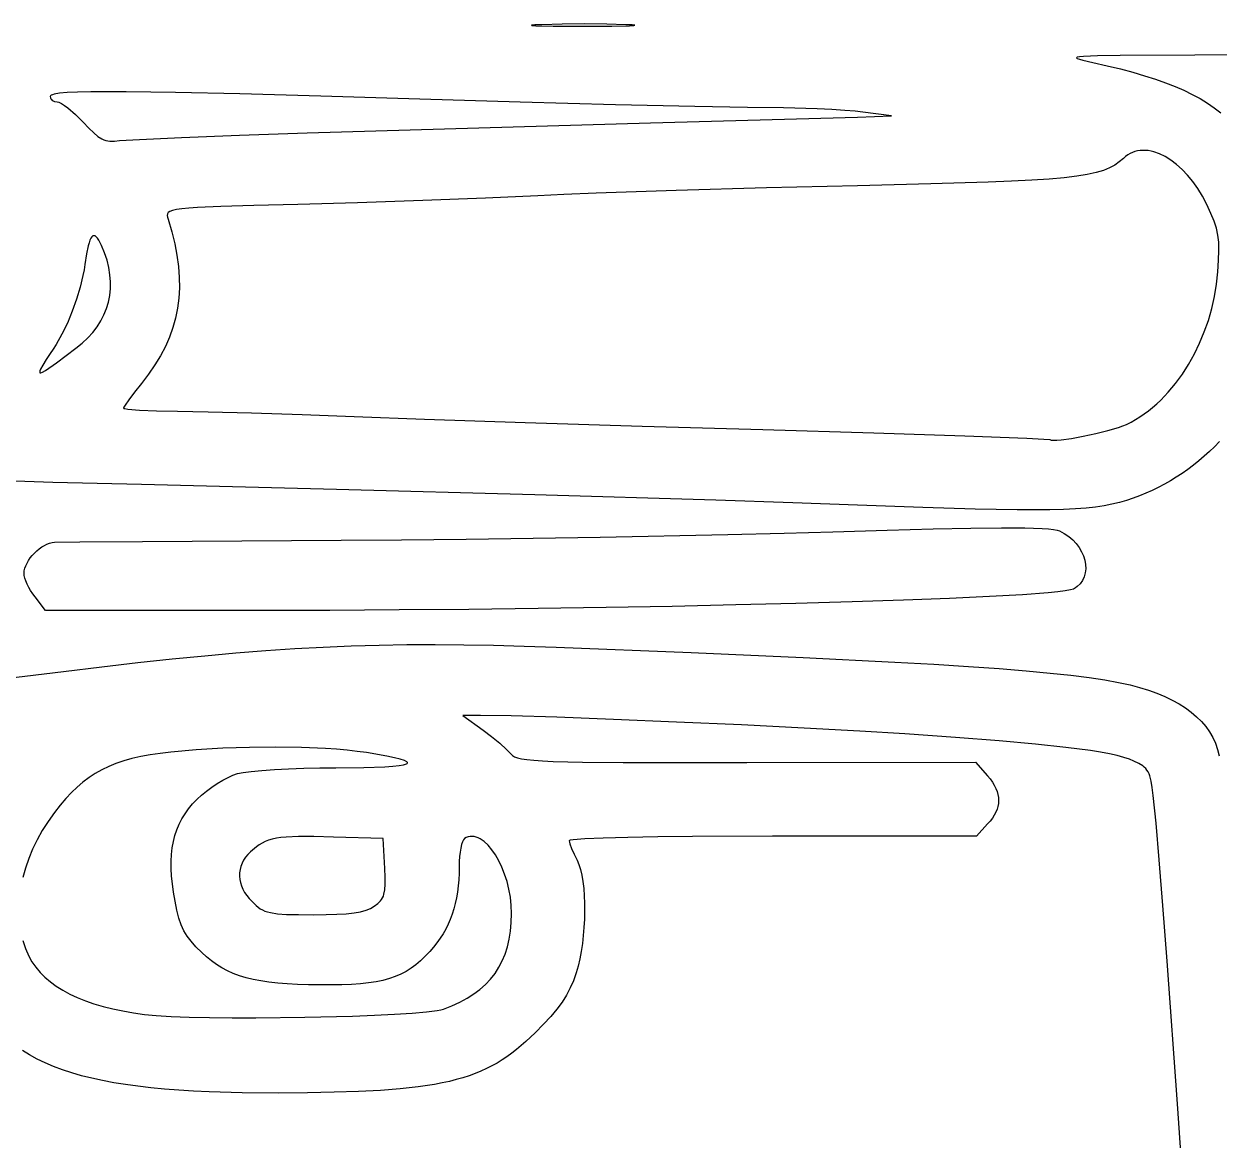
# Model space of a CAD drawing. Extents: x 45 to 4224, y -5292 to 395.
# Drawn here: x 2794 to 3699, y -3260 to -2415 of the extents above; entities that cross this region are included whole.
import ezdxf

# ---------------------------------------------------------------- set-up
doc = ezdxf.new("R2010")
doc.units = 0

msp = doc.modelspace()

# ---------------------------------------------------------------- linework, layer by layer
at = {"layer": 'Layer 1'}
for p, q in [((3185.9009, -2415.6929), (3180.540002, -2415.858006)), ((3201.180573, -2415.246416), (3185.9009, -2415.6929)), ((3218.246213, -2415.097588), (3201.180573, -2415.246416)), ((3235.014195, -2415.246416), (3218.246213, -2415.097588)), ((3249.4009, -2415.6929), (3235.014195, -2415.246416)), ((3254.203723, -2415.858008), (3249.4009, -2415.6929)), ((3249.4009, -2415.6929), (3249.4009, -2415.6929)), ((3178.062641, -2416.046368), (3177.864593, -2416.144908)), ((3177.864593, -2416.144908), (3178.338596, -2416.244031)), ((3180.540002, -2415.858006), (3178.062641, -2416.046368)), ((3178.338596, -2416.244031), (3181.237643, -2416.437043)), ((3181.237643, -2416.437043), (3194.384123, -2416.753305)), ((3194.384123, -2416.753305), (3216.4603, -2416.88353)), ((3216.4603, -2416.88353), (3238.685303, -2416.753305)), ((3238.685303, -2416.753305), (3252.278275, -2416.437045)), ((3252.278275, -2416.437045), (3255.512185, -2416.244033)), ((3256.197409, -2416.04637), (3254.203723, -2415.858008)), ((3255.512185, -2416.244033), (3256.181522, -2416.144911)), ((3256.181522, -2416.144911), (3256.272164, -2416.095459)), ((3256.272164, -2416.095459), (3256.197409, -2416.04637)), ((3590.686895, -2440.552439), (3590.565438, -2440.774833)), ((3590.565438, -2440.774833), (3590.728265, -2441.017285)), ((3591.104554, -2440.349084), (3590.686895, -2440.552439)), ((3590.728265, -2441.017285), (3591.163457, -2441.28081)), ((3592.87615, -2439.995423), (3591.104554, -2440.349084)), ((3591.163457, -2441.28081), (3592.803269, -2441.875154)), ((3592.803269, -2441.875154), (3595.389529, -2442.566003)), ((3595.97557, -2439.705712), (3592.87615, -2439.995423)), ((3595.389529, -2442.566003), (3603.02002, -2444.269775)), ((3606.539254, -2439.285583), (3595.97557, -2439.705712)), ((3623.558357, -2439.023584), (3606.539254, -2439.285583)), ((3680.01382, -2438.713525), (3623.558357, -2439.023584)), ((3716.296028, -2438.509655), (3680.01382, -2438.713525)), ((3603.02002, -2444.269775), (3613.755609, -2446.728253)), ((3613.755609, -2446.728253), (3623.811007, -2449.203587)), ((3623.811007, -2449.203587), (3633.222256, -2451.71264)), ((3633.222256, -2451.71264), (3642.025401, -2454.272269)), ((3642.025401, -2454.272269), (3650.256486, -2456.899335)), ((3650.256486, -2456.899335), (3657.951555, -2459.610697)), ((3657.951555, -2459.610697), (3665.146652, -2462.423215)), ((2813.811949, -2469.562413), (2813.6322, -2470.06472)), ((2813.6322, -2470.06472), (2813.739945, -2470.918931)), ((2814.36326, -2469.09724), (2813.811949, -2469.562413)), ((2815.304227, -2468.669129), (2814.36326, -2469.09724)), ((2816.652946, -2468.278007), (2815.304227, -2468.669129)), ((2820.646017, -2467.60644), (2816.652946, -2468.278007)), ((2826.487231, -2467.081956), (2820.646017, -2467.60644)), ((2834.321348, -2466.703976), (2826.487231, -2467.081956)), ((2844.293126, -2466.471916), (2834.321348, -2466.703976)), ((2871.2287, -2466.443236), (2844.293126, -2466.471916)), ((2908.452024, -2466.991265), (2871.2287, -2466.443236)), ((2957.121169, -2468.111353), (2908.452024, -2466.991265)), ((3018.394204, -2469.798848), (2957.121169, -2468.111353)), ((3093.4292, -2472.0491), (3018.394204, -2469.798848)), ((3665.146652, -2462.423215), (3671.87782, -2465.35375)), ((3671.87782, -2465.35375), (3678.181104, -2468.41916)), ((3678.181104, -2468.41916), (3684.092547, -2471.636306)), ((2813.739945, -2470.918931), (2814.047678, -2471.689427)), ((2814.047678, -2471.689427), (2814.532145, -2472.366905)), ((2814.532145, -2472.366905), (2815.17009, -2472.942064)), ((2815.17009, -2472.942064), (2815.93826, -2473.405601)), ((2815.93826, -2473.405601), (2816.813399, -2473.748216)), ((2816.813399, -2473.748216), (2818.79157, -2474.03347)), ((2818.79157, -2474.03347), (2820.23024, -2474.356706)), ((2820.23024, -2474.356706), (2822.115392, -2475.279905)), ((2822.115392, -2475.279905), (2824.372614, -2476.733304)), ((2824.372614, -2476.733304), (2826.927495, -2478.647139)), ((2826.927495, -2478.647139), (2832.632586, -2483.577063)), ((3169.467834, -2474.32493), (3093.4292, -2472.0491)), ((3241.562725, -2476.265897), (3169.467834, -2474.32493)), ((3301.602603, -2477.685965), (3241.562725, -2476.265897)), ((3341.4762, -2478.3991), (3301.602603, -2477.685965)), ((3368.680737, -2478.678153), (3341.4762, -2478.3991)), ((3394.210975, -2479.440898), (3368.680737, -2478.678153)), ((3684.092547, -2471.636306), (3689.648194, -2475.022047)), ((3689.648194, -2475.022047), (3694.884089, -2478.593244)), ((3694.884089, -2478.593244), (3699.836275, -2482.366755)), ((2832.632586, -2483.577063), (2838.63537, -2489.51157)), ((3268.0539, -2489.90848), (3424.8199, -2485.54285)), ((3405.45293, -2479.968773), (3394.210975, -2479.440898)), ((3415.20195, -2480.575713), (3405.45293, -2479.968773)), ((3423.099913, -2481.247767), (3415.20195, -2480.575713)), ((3428.7887, -2481.97098), (3423.099913, -2481.247767)), ((3424.8199, -2485.54285), (3450.6168, -2484.7491)), ((3450.6168, -2484.7491), (3428.7887, -2481.97098)), ((2838.63537, -2489.51157), (2842.888593, -2494.047741)), ((2842.888593, -2494.047741), (2846.541857, -2497.597915)), ((3008.1009, -2497.4491), (3268.0539, -2489.90848)), ((2846.541857, -2497.597915), (2849.776547, -2500.255114)), ((2849.776547, -2500.255114), (2852.774045, -2502.112358)), ((2852.774045, -2502.112358), (2854.240529, -2502.770064)), ((2854.240529, -2502.770064), (2855.715733, -2503.262665)), ((2855.715733, -2503.262665), (2857.222331, -2503.601786)), ((2857.222331, -2503.601786), (2858.782995, -2503.799056)), ((2858.782995, -2503.799056), (2862.157213, -2503.814551)), ((2862.157213, -2503.814551), (2866.01977, -2503.40217)), ((2866.01977, -2503.40217), (2881.24364, -2502.471995)), ((2881.24364, -2502.471995), (2913.099026, -2501.020922)), ((2913.099026, -2501.020922), (2956.935035, -2499.272194)), ((2956.935035, -2499.272194), (3008.10077, -2497.44905)), ((3008.10077, -2497.44905), (3008.1009, -2497.4491)), ((3629.373703, -2514.292068), (3627.671011, -2515.500775)), ((3631.139326, -2513.266634), (3629.373703, -2514.292068)), ((3632.963304, -2512.421931), (3631.139326, -2513.266634)), ((3634.841057, -2511.755414), (3632.963304, -2512.421931)), ((3636.768008, -2511.264541), (3634.841057, -2511.755414)), ((3638.739578, -2510.946768), (3636.768008, -2511.264541)), ((3640.751189, -2510.799552), (3638.739578, -2510.946768)), ((3642.798264, -2510.820348), (3640.751189, -2510.799552)), ((3644.876223, -2511.006614), (3642.798264, -2510.820348)), ((3646.980489, -2511.355806), (3644.876223, -2511.006614)), ((3649.106483, -2511.865381), (3646.980489, -2511.355806)), ((3653.405344, -2513.355505), (3649.106483, -2511.865381)), ((3657.73618, -2515.456637), (3653.405344, -2513.355505)), ((3615.572215, -2524.094005), (3610.948366, -2525.980034)), ((3619.489711, -2521.965546), (3615.572215, -2524.094005)), ((3622.908401, -2519.573148), (3619.489711, -2521.965546)), ((3626.03583, -2516.8953), (3622.908401, -2519.573148)), ((3627.671011, -2515.500775), (3626.03583, -2516.8953)), ((3662.062366, -2518.148432), (3657.73618, -2515.456637)), ((3666.347277, -2521.410539), (3662.062366, -2518.148432)), ((3670.554287, -2525.222613), (3666.347277, -2521.410539)), ((3556.749274, -2533.409798), (3541.369661, -2534.201123)), ((3569.969711, -2532.526619), (3556.749274, -2533.409798)), ((3581.238518, -2531.530075), (3569.969711, -2532.526619)), ((3590.76324, -2530.398655), (3581.238518, -2531.530075)), ((3598.751425, -2529.110849), (3590.76324, -2530.398655)), ((3605.410618, -2527.645145), (3598.751425, -2529.110849)), ((3610.948366, -2525.980034), (3605.410618, -2527.645145)), ((3674.646771, -2529.564305), (3670.554287, -2525.222613)), ((3678.588102, -2534.415267), (3674.646771, -2529.564305)), ((3287.401793, -2541.154284), (3227.027097, -2543.169662)), ((3355.962007, -2539.213319), (3287.401793, -2541.154284)), ((3424.81983, -2537.5328), (3355.962007, -2539.213319)), ((3480.200301, -2536.239075), (3424.81983, -2537.5328)), ((3523.623325, -2534.922103), (3480.200301, -2536.239075)), ((3541.369661, -2534.201123), (3523.623325, -2534.922103)), ((3682.341656, -2539.755152), (3678.588102, -2534.415267)), ((3685.870807, -2545.563612), (3682.341656, -2539.755152)), ((3046.324797, -2550.431237), (3000.95683, -2551.8203)), ((3095.710993, -2548.744516), (3046.324797, -2550.431237)), ((3143.162357, -2546.908968), (3095.710993, -2548.744516)), ((3182.72583, -2545.07342), (3143.162357, -2546.908968)), ((3202.374291, -2544.14712), (3182.72583, -2545.07342)), ((3227.027097, -2543.169662), (3202.374291, -2544.14712)), ((3689.13893, -2551.8203), (3685.870807, -2545.563612)), ((2902.339344, -2558.869095), (2902.224976, -2560.046154)), ((2902.224976, -2560.046154), (2902.468721, -2561.395297)), ((2902.953678, -2557.847839), (2902.339344, -2558.869095)), ((2904.209829, -2556.96611), (2902.953678, -2557.847839)), ((2906.249647, -2556.207629), (2904.209829, -2556.96611)), ((2909.214985, -2555.556118), (2906.249647, -2556.207629)), ((2913.247693, -2554.9953), (2909.214985, -2555.556118)), ((2918.489622, -2554.508896), (2913.247693, -2554.9953)), ((2925.082624, -2554.080627), (2918.489622, -2554.508896)), ((2942.88925, -2553.333386), (2925.082624, -2554.080627)), ((2967.802383, -2552.623352), (2942.88925, -2553.333386)), ((3000.95683, -2551.8203), (2967.802383, -2552.623352)), ((3692.313155, -2558.528424), (3689.13893, -2551.8203)), ((3694.738588, -2564.334272), (3692.313155, -2558.528424)), ((2902.468721, -2561.395297), (2902.92873, -2562.9328)), ((2902.92873, -2562.9328), (2905.648913, -2572.355)), ((3696.484993, -2569.637821), (3694.738588, -2564.334272)), ((3697.622133, -2574.83905), (3696.484993, -2569.637821)), ((2844.387154, -2577.29874), (2843.669853, -2578.800394)), ((2845.134105, -2576.228455), (2844.387154, -2577.29874)), ((2845.913612, -2575.586051), (2845.134105, -2576.228455)), ((2846.728582, -2575.36804), (2845.913612, -2575.586051)), ((2847.581921, -2575.570934), (2846.728582, -2575.36804)), ((2848.476537, -2576.191246), (2847.581921, -2575.570934)), ((2849.415336, -2577.225486), (2848.476537, -2576.191246)), ((2850.401225, -2578.670167), (2849.415336, -2577.225486)), ((2852.5259, -2582.7769), (2850.401225, -2578.670167)), ((2905.648913, -2572.355), (2907.854011, -2581.439429)), ((3698.21977, -2580.337935), (3697.622133, -2574.83905)), ((2842.312571, -2583.111762), (2841.039004, -2589.190462)), ((2842.979294, -2580.736905), (2842.312571, -2583.111762)), ((2843.669853, -2578.800394), (2842.979294, -2580.736905)), ((2854.818969, -2588.403106), (2852.5259, -2582.7769)), ((2907.854011, -2581.439429), (2909.540536, -2590.211085)), ((3698.07559, -2593.828582), (3698.347668, -2586.534453)), ((3698.347668, -2586.534453), (3698.21977, -2580.337935)), ((2841.039004, -2589.190462), (2839.8259, -2597.0644)), ((2856.638814, -2593.965362), (2854.818969, -2588.403106)), ((2857.986597, -2599.455529), (2856.638814, -2593.965362)), ((2909.540536, -2590.211085), (2910.705001, -2598.694967)), ((3697.4733, -2602.6203), (3698.07559, -2593.828582)), ((2838.407382, -2605.530542), (2836.291234, -2614.415266)), ((2839.209077, -2601.231777), (2838.407382, -2605.530542)), ((2839.8259, -2597.0644), (2839.209077, -2601.231777)), ((2858.86348, -2604.865467), (2857.986597, -2599.455529)), ((2859.270625, -2610.187039), (2858.86348, -2604.865467)), ((2910.705001, -2598.694967), (2911.343916, -2606.916075)), ((3696.514633, -2612.03171), (3697.4733, -2602.6203)), ((2836.291234, -2614.415266), (2833.561173, -2623.504632)), ((2859.209196, -2615.412104), (2859.270625, -2610.187039)), ((2911.453794, -2614.899406), (2911.031146, -2622.669961)), ((2911.343916, -2606.916075), (2911.453794, -2614.899406)), ((3694.994373, -2621.337886), (3696.514633, -2612.03171)), ((2833.561173, -2623.504632), (2830.300914, -2632.5847)), ((2857.685263, -2625.540162), (2858.680355, -2620.532525)), ((2858.680355, -2620.532525), (2859.209196, -2615.412104)), ((2911.031146, -2622.669961), (2910.072485, -2630.252737)), ((3692.936937, -2630.498714), (3694.994373, -2621.337886)), ((2830.300914, -2632.5847), (2826.594171, -2641.441531)), ((2854.300977, -2635.184532), (2856.225083, -2630.426878)), ((2856.225083, -2630.426878), (2857.685263, -2625.540162)), ((2910.072485, -2630.252737), (2908.574322, -2637.672735)), ((3690.366742, -2639.474081), (3692.936937, -2630.498714)), ((2826.594171, -2641.441531), (2822.524661, -2649.861184)), ((2849.065639, -2644.280102), (2851.914109, -2639.804986)), ((2851.914109, -2639.804986), (2854.300977, -2635.184532)), ((2908.574322, -2637.672735), (2906.533169, -2644.954951)), ((3687.308205, -2648.223874), (3690.366742, -2639.474081)), ((2822.524661, -2649.861184), (2818.176099, -2657.629721)), ((2841.988547, -2652.761761), (2845.756731, -2648.60174)), ((2845.756731, -2648.60174), (2849.065639, -2644.280102)), ((2906.533169, -2644.954951), (2903.945539, -2652.124387)), ((3683.785743, -2656.70798), (3687.308205, -2648.223874)), ((2818.176099, -2657.629721), (2815.923334, -2661.202964)), ((2833.079, -2660.5644), (2837.762249, -2656.752028)), ((2837.762249, -2656.752028), (2841.988547, -2652.761761)), ((2900.807942, -2659.206039), (2897.116891, -2666.224908)), ((2903.945539, -2652.124387), (2900.807942, -2659.206039)), ((3679.823773, -2664.886284), (3683.785743, -2656.70798)), ((2810.550215, -2669.15927), (2808.026339, -2673.264437)), ((2813.6322, -2664.5332), (2810.550215, -2669.15927)), ((2815.923334, -2661.202964), (2813.6322, -2664.5332)), ((2818.419513, -2671.559092), (2833.0791, -2660.5644)), ((2833.0791, -2660.5644), (2833.079, -2660.5644)), ((2897.116891, -2666.224908), (2892.868897, -2673.205992)), ((3675.446713, -2672.718675), (3679.823773, -2664.886284)), ((2805.856705, -2677.631601), (2805.6947, -2678.4238)), ((2806.321018, -2676.476636), (2805.856705, -2677.631601)), ((2808.026339, -2673.264437), (2806.321018, -2676.476636)), ((2807.871311, -2678.737733), (2810.159545, -2677.382)), ((2810.159545, -2677.382), (2818.419513, -2671.559092)), ((2892.868897, -2673.205992), (2888.060473, -2680.174289)), ((3670.678978, -2680.165038), (3675.446713, -2672.718675)), ((2805.6947, -2678.4238), (2805.862131, -2679.105154)), ((2805.862131, -2679.105154), (2806.113279, -2679.258342)), ((2806.113279, -2679.258342), (2806.513254, -2679.260958)), ((2806.513254, -2679.260958), (2807.871311, -2678.737733)), ((2882.68813, -2687.1548), (2877.39854, -2693.752849)), ((2888.060473, -2680.174289), (2882.68813, -2687.1548)), ((3660.069155, -2693.73923), (3665.544987, -2687.185261)), ((3665.544987, -2687.185261), (3670.678978, -2680.165038)), ((2877.39854, -2693.752849), (2873.113548, -2699.457924)), ((3654.275902, -2699.786831), (3660.069155, -2693.73923)), ((2869.464954, -2705.038963), (2869.19443, -2705.8079)), ((2870.242421, -2703.674712), (2869.464954, -2705.038963)), ((2873.113548, -2699.457924), (2870.242421, -2703.674712)), ((3645.044266, -2707.821047), (3648.189642, -2705.287952)), ((3648.189642, -2705.287952), (3651.267871, -2702.608209)), ((3651.267871, -2702.608209), (3654.275902, -2699.786831)), ((2869.19443, -2705.8079), (2869.404979, -2706.030852)), ((2869.404979, -2706.030852), (2870.023059, -2706.25206)), ((2870.023059, -2706.25206), (2872.400428, -2706.682267)), ((2872.400428, -2706.682267), (2881.150268, -2707.445011)), ((2881.150268, -2707.445011), (2894.141713, -2707.984512)), ((2894.141713, -2707.984512), (2910.07253, -2708.18915)), ((2910.07253, -2708.18915), (2933.147093, -2708.530215)), ((2933.147093, -2708.530215), (2966.08153, -2709.429386)), ((2966.08153, -2709.429386), (3004.448218, -2710.700627)), ((3004.448218, -2710.700627), (3043.81953, -2712.1579)), ((3043.81953, -2712.1579), (3097.038003, -2714.098868)), ((3097.038003, -2714.098868), (3173.101618, -2716.672354)), ((3635.235774, -2714.4903), (3638.564279, -2712.427235)), ((3638.564279, -2712.427235), (3641.834794, -2710.20248)), ((3641.834794, -2710.20248), (3645.044266, -2707.821047)), ((3173.101618, -2716.672354), (3261.815688, -2719.469082)), ((3261.815688, -2719.469082), (3352.98553, -2722.07978)), ((3352.98553, -2722.07978), (3437.085655, -2724.653263)), ((3605.234983, -2725.101291), (3614.39643, -2722.811503)), ((3614.39643, -2722.811503), (3622.395148, -2720.428696)), ((3622.395148, -2720.428696), (3625.704137, -2719.251826)), ((3625.704137, -2719.251826), (3628.41723, -2718.111)), ((3628.417, -2718.1113), (3631.85233, -2716.38666)), ((3628.41723, -2718.111), (3628.417, -2718.1113)), ((3631.85233, -2716.38666), (3635.235774, -2714.4903)), ((3437.085655, -2724.653263), (3506.08003, -2726.891885)), ((3506.08003, -2726.891885), (3552.899155, -2728.609609)), ((3552.899155, -2728.609609), (3565.78378, -2729.214998)), ((3565.78378, -2729.214998), (3570.47353, -2729.6204)), ((3570.47353, -2729.6204), (3571.44256, -2730.014369)), ((3571.44256, -2730.014369), (3573.240028, -2730.167655)), ((3573.240028, -2730.167655), (3575.764198, -2730.100024)), ((3575.764198, -2730.100024), (3578.913329, -2729.831242)), ((3578.913329, -2729.831242), (3586.679526, -2728.76929)), ((3586.679526, -2728.76929), (3595.724713, -2727.13993)), ((3595.724713, -2727.13993), (3605.234983, -2725.101291)), ((3698.815462, -2731.210262), (3695.052866, -2735.037364)), ((3691.190057, -2738.7402), (3687.230306, -2742.315428)), ((3695.052866, -2735.037364), (3691.190057, -2738.7402)), ((3679.03306, -2749.06969), (3674.802104, -2752.242038)), ((3683.176884, -2745.759705), (3679.03306, -2749.06969)), ((3687.230306, -2742.315428), (3683.176884, -2745.759705)), ((3666.09188, -2758.160458), (3661.619151, -2760.899843)), ((3670.487288, -2755.273409), (3666.09188, -2758.160458)), ((3674.802104, -2752.242038), (3670.487288, -2755.273409)), ((2815.627289, -2762.107813), (2787.328929, -2761.230831)), ((2882.689, -2763.7519), (2815.627289, -2762.107813)), ((3030.23975, -2767.398175), (2882.689, -2763.7519)), ((3180.54375, -2771.490942), (3030.23975, -2767.398175)), ((3647.769739, -2768.198591), (3643.020427, -2770.313895)), ((3652.45481, -2765.922252), (3647.769739, -2768.198591)), ((3657.072371, -2763.488222), (3652.45481, -2765.922252)), ((3661.619151, -2760.899843), (3657.072371, -2763.488222)), ((3317.453125, -2775.583713), (3180.54375, -2771.490942)), ((3375.838617, -2777.490573), (3317.453125, -2775.583713)), ((3424.82, -2779.23), (3375.838617, -2777.490573)), ((3623.02008, -2777.200197), (3617.425073, -2778.548371)), ((3628.41975, -2775.660175), (3623.02008, -2777.200197)), ((3633.342162, -2774.04803), (3628.41975, -2775.660175)), ((3638.210145, -2772.264822), (3633.342162, -2774.04803)), ((3643.020427, -2770.313895), (3638.210145, -2772.264822)), ((3424.82275, -2779.232045), (3424.82, -2779.23)), ((3474.103511, -2781.031935), (3424.82275, -2779.232045)), ((3513.896466, -2782.245815), (3474.103511, -2781.031935)), ((3545.541068, -2782.845779), (3513.896466, -2782.245815)), ((3558.726318, -2782.906823), (3545.541068, -2782.845779)), ((3570.376775, -2782.803922), (3558.726318, -2782.906823)), ((3580.659872, -2782.533591), (3570.376775, -2782.803922)), ((3589.743041, -2782.092339), (3580.659872, -2782.533591)), ((3597.793714, -2781.476679), (3589.743041, -2782.092339)), ((3604.979322, -2780.683123), (3597.793714, -2781.476679)), ((3611.467298, -2779.708183), (3604.979322, -2780.683123)), ((3617.425073, -2778.548371), (3611.467298, -2779.708183)), ((3128.394799, -2805.048554), (3230.00108, -2803.535467)), ((3230.00108, -2803.535467), (3326.621736, -2801.575896)), ((3326.621736, -2801.575896), (3369.283568, -2800.521698)), ((3369.283568, -2800.521698), (3406.16433, -2799.4675)), ((3406.16433, -2799.4675), (3447.308428, -2798.163704)), ((3447.308428, -2798.163704), (3482.010986, -2797.222676)), ((3482.010986, -2797.222676), (3510.676654, -2796.635115)), ((3510.676654, -2796.635115), (3533.71008, -2796.391719)), ((3533.71008, -2796.391719), (3551.515912, -2796.483186)), ((3551.515912, -2796.483186), (3564.498799, -2796.900215)), ((3564.498799, -2796.900215), (3569.30809, -2797.227908)), ((3569.30809, -2797.227908), (3573.063389, -2797.633503)), ((3573.063389, -2797.633503), (3575.815275, -2798.115838)), ((3575.815275, -2798.115838), (3577.61433, -2798.67375)), ((3577.61433, -2798.67375), (3581.314395, -2800.642235)), ((3581.314395, -2800.642235), (3584.667388, -2802.943258)), ((3584.667388, -2802.943258), (3587.6611, -2805.527985)), ((2801.723105, -2815.540925), (2803.486171, -2813.852465)), ((2803.486171, -2813.852465), (2805.335278, -2812.302368)), ((2805.335278, -2812.302368), (2807.244848, -2810.917377)), ((2807.244848, -2810.917377), (2809.189299, -2809.724234)), ((2809.189299, -2809.724234), (2811.143052, -2808.749683)), ((2811.143052, -2808.749683), (2813.080528, -2808.020465)), ((2813.080528, -2808.020465), (2814.976148, -2807.563323)), ((2814.976148, -2807.563323), (2816.80433, -2807.405)), ((2816.80433, -2807.405), (2835.990764, -2807.101143)), ((2835.990764, -2807.101143), (2883.38016, -2806.760078)), ((2883.38016, -2806.760078), (3033.89533, -2805.8175)), ((3033.89533, -2805.8175), (3079.500935, -2805.544648)), ((3079.500935, -2805.544648), (3128.394799, -2805.048554)), ((3587.6611, -2805.527985), (3590.283324, -2808.347581)), ((3590.283324, -2808.347581), (3592.52185, -2811.353213)), ((3592.52185, -2811.353213), (3594.364469, -2814.496045)), ((2796.042849, -2823.143553), (2797.205952, -2821.169063)), ((2797.205952, -2821.169063), (2798.557416, -2819.225967)), ((2798.557416, -2819.225967), (2800.07166, -2817.341007)), ((2800.07166, -2817.341007), (2801.723105, -2815.540925)), ((3594.364469, -2814.496045), (3595.798974, -2817.727244)), ((3595.798974, -2817.727244), (3596.813155, -2820.997975)), ((3596.813155, -2820.997975), (3597.394804, -2824.259404)), ((2793.78563, -2830.8206), (2793.939496, -2828.98796)), ((2793.948411, -2832.483305), (2793.78563, -2830.8206)), ((2793.939496, -2828.98796), (2794.384041, -2827.079744)), ((2794.384041, -2827.079744), (2795.093685, -2825.122694)), ((2795.093685, -2825.122694), (2796.042849, -2823.143553)), ((3597.211672, -2830.559016), (3596.422474, -2833.499531)), ((3597.531713, -2827.462695), (3597.211672, -2830.559016)), ((3597.394804, -2824.259404), (3597.531713, -2827.462695)), ((2794.418149, -2834.448311), (2793.948411, -2832.483305)), ((2795.166939, -2836.645857), (2794.418149, -2834.448311)), ((2796.166878, -2839.00618), (2795.166939, -2836.645857)), ((2797.390058, -2841.459518), (2796.166878, -2839.00618)), ((3591.117846, -2840.8979), (3589.7894, -2841.85932)), ((3593.387769, -2838.717808), (3591.117846, -2840.8979)), ((3595.151909, -2836.235407), (3593.387769, -2838.717808)), ((3596.422474, -2833.499531), (3595.151909, -2836.235407)), ((2798.808575, -2843.936109), (2797.390058, -2841.459518)), ((2800.394524, -2846.36619), (2798.808575, -2843.936109)), ((2802.12, -2848.68), (2800.394524, -2846.36619)), ((2802.12143, -2848.67995), (2802.12, -2848.68)), ((2810.05893, -2858.99875), (2802.12143, -2848.67995)), ((3494.492262, -2849.842218), (3459.637937, -2851.189134)), ((3524.699782, -2848.450538), (3494.492262, -2849.842218)), ((3549.723902, -2847.028626), (3524.699782, -2848.450538)), ((3569.028029, -2845.591019), (3549.723902, -2847.028626)), ((3576.367409, -2844.870871), (3569.028029, -2845.591019)), ((3582.075569, -2844.152249), (3576.367409, -2844.870871)), ((3586.085434, -2843.436969), (3582.075569, -2844.152249)), ((3588.32993, -2842.72685), (3586.085434, -2843.436969)), ((3589.7894, -2841.85932), (3588.32993, -2842.72685)), ((2973.57093, -2858.99875), (2810.05893, -2858.99875)), ((3025.380672, -2858.898853), (2973.57093, -2858.99875)), ((3077.909542, -2858.60885), (3025.380672, -2858.898853)), ((3130.620949, -2858.143277), (3077.909542, -2858.60885)), ((3182.978297, -2857.516667), (3130.620949, -2858.143277)), ((3234.444994, -2856.743553), (3182.978297, -2857.516667)), ((3284.484447, -2855.838471), (3234.444994, -2856.743553)), ((3332.56006, -2854.815954), (3284.484447, -2855.838471)), ((3378.135242, -2853.690536), (3332.56006, -2854.815954)), ((3420.673399, -2852.476752), (3378.135242, -2853.690536)), ((3459.637937, -2851.189134), (3420.673399, -2852.476752)), ((3020.35596, -2886.675583), (3041.527976, -2885.776418)), ((3041.527976, -2885.776418), (3062.568017, -2885.156306)), ((3062.568017, -2885.156306), (3083.665025, -2884.805945)), ((3083.665025, -2884.805945), (3105.007944, -2884.716034)), ((3105.007944, -2884.716034), (3126.785717, -2884.87727)), ((3126.785717, -2884.87727), (3149.187286, -2885.280352)), ((3149.187286, -2885.280352), (3172.401595, -2885.915978)), ((3172.401595, -2885.915978), (3196.617585, -2886.774845)), ((2905.903254, -2895.682772), (2930.569288, -2893.248812)), ((2930.569288, -2893.248812), (2954.158633, -2891.140415)), ((2954.158633, -2891.140415), (2976.860231, -2889.34828)), ((2976.860231, -2889.34828), (2998.863026, -2887.863103)), ((2998.863026, -2887.863103), (3020.35596, -2886.675583)), ((3196.617585, -2886.774845), (3298.81356, -2890.867627)), ((3298.81356, -2890.867627), (3383.675757, -2894.588336)), ((3383.675757, -2894.588336), (3453.031962, -2898.048593)), ((2823.555585, -2905.031045), (2852.585345, -2901.564586)), ((2852.585345, -2901.564586), (2879.971587, -2898.451596)), ((2879.971587, -2898.451596), (2905.903254, -2895.682772)), ((3453.031962, -2898.048593), (3482.4665, -2899.715934)), ((3482.4665, -2899.715934), (3508.70996, -2901.36002)), ((3508.70996, -2901.36002), (3531.990814, -2902.994804)), ((3531.990814, -2902.994804), (3552.537536, -2904.634238)), ((2779.869029, -2910.489629), (2823.555585, -2905.031045)), ((3552.537536, -2904.634238), (3570.578599, -2906.292274)), ((3570.578599, -2906.292274), (3586.342476, -2907.982867)), ((3586.342476, -2907.982867), (3600.057639, -2909.719968)), ((3600.057639, -2909.719968), (3611.952564, -2911.517529)), ((3611.952564, -2911.517529), (3622.255721, -2913.389504)), ((3622.255721, -2913.389504), (3631.195585, -2915.349845)), ((3631.195585, -2915.349845), (3638.301732, -2917.233451)), ((3638.301732, -2917.233451), (3645.033486, -2919.312395)), ((3645.033486, -2919.312395), (3651.38852, -2921.586676)), ((3651.38852, -2921.586676), (3657.36451, -2924.056293)), ((3657.36451, -2924.056293), (3662.959129, -2926.721248)), ((3662.959129, -2926.721248), (3668.170053, -2929.58154)), ((3668.170053, -2929.58154), (3672.994955, -2932.637168)), ((3139.4679, -2938.36882), (3125.9741, -2938.36882)), ((3125.9741, -2938.36882), (3141.4522, -2949.48132)), ((3162.558923, -2938.754067), (3139.4679, -2938.36882)), ((3197.170088, -2939.813688), (3162.558923, -2938.754067)), ((3239.976033, -2941.403509), (3197.170088, -2939.813688)), ((3672.994955, -2932.637168), (3677.43151, -2935.888133)), ((3677.43151, -2935.888133), (3681.477392, -2939.334433)), ((3681.477392, -2939.334433), (3685.130276, -2942.976071)), ((3141.4522, -2949.48132), (3147.808403, -2954.454659)), ((3287.6514, -2943.379352), (3239.976033, -2941.403509)), ((3336.87083, -2945.597042), (3287.6514, -2943.379352)), ((3384.308963, -2947.9124), (3336.87083, -2945.597042)), ((3426.640439, -2950.181252), (3384.308963, -2947.9124)), ((3685.130276, -2942.976071), (3688.387837, -2946.813044)), ((3688.387837, -2946.813044), (3691.247747, -2950.845353)), ((3147.808403, -2954.454659), (3153.904164, -2959.502407)), ((3460.5399, -2952.25942), (3426.640439, -2950.181252)), ((3499.001776, -2955.001881), (3460.5399, -2952.25942)), ((3531.896575, -2957.604819), (3499.001776, -2955.001881)), ((3559.610318, -2960.114742), (3531.896575, -2957.604819)), ((3691.247747, -2950.845353), (3693.707683, -2955.072998)), ((3693.707683, -2955.072998), (3695.765319, -2959.495978)), ((2896.794826, -2967.116151), (2889.204297, -2968.241469)), ((2904.92195, -2966.150125), (2896.794826, -2967.116151)), ((2924.191199, -2964.45798), (2904.92195, -2966.150125)), ((2944.181359, -2963.254178), (2924.191199, -2964.45798)), ((2964.42269, -2962.543368), (2944.181359, -2963.254178)), ((2984.44545, -2962.330203), (2964.42269, -2962.543368)), ((3003.779897, -2962.619333), (2984.44545, -2962.330203)), ((3021.956291, -2963.415408), (3003.779897, -2962.619333)), ((3030.463423, -2964.005004), (3021.956291, -2963.415408)), ((3038.504889, -2964.72308), (3030.463423, -2964.005004)), ((3046.02197, -2965.570219), (3038.504889, -2964.72308)), ((3052.95595, -2966.547), (3046.02197, -2965.570219)), ((3068.45657, -2969.206536), (3052.95595, -2966.547)), ((3153.904164, -2959.502407), (3159.032543, -2964.103662)), ((3159.032543, -2964.103662), (3161.013045, -2966.074072)), ((3161.013045, -2966.074072), (3162.4866, -2967.73752)), ((3162.4866, -2967.73752), (3163.607172, -2968.789877)), ((3582.529025, -2962.578159), (3559.610318, -2960.114742)), ((3601.038716, -2965.041577), (3582.529025, -2962.578159)), ((3608.760813, -2966.28782), (3601.038716, -2965.041577)), ((3615.525413, -2967.551504), (3608.760813, -2966.28782)), ((3621.380769, -2968.838443), (3615.525413, -2967.551504)), ((3695.765319, -2959.495978), (3697.418328, -2964.114294)), ((3697.418328, -2964.114294), (3698.664385, -2968.927945)), ((2863.405866, -2974.730989), (2857.896608, -2976.949262)), ((2869.25115, -2972.770839), (2863.405866, -2974.730989)), ((2875.472573, -2971.049047), (2869.25115, -2972.770839)), ((2882.110251, -2969.545846), (2875.472573, -2971.049047)), ((2889.204297, -2968.241469), (2882.110251, -2969.545846)), ((3074.218917, -2970.409276), (3068.45657, -2969.206536)), ((3072.990327, -2976.905791), (3077.718041, -2976.403011)), ((3078.659833, -2971.526555), (3074.218917, -2970.409276)), ((3077.718041, -2976.403011), (3081.144672, -2975.810702)), ((3081.782223, -2972.557793), (3078.659833, -2971.526555)), ((3081.144672, -2975.810702), (3083.267313, -2975.129444)), ((3083.588995, -2973.502408), (3081.782223, -2972.557793)), ((3083.267313, -2975.129444), (3083.838728, -2974.755641)), ((3083.999933, -2973.94205), (3083.588995, -2973.502408)), ((3083.838728, -2974.755641), (3084.083056, -2974.359819)), ((3084.083056, -2974.359819), (3083.999933, -2973.94205)), ((3163.607172, -2968.789877), (3165.163183, -2969.719568)), ((3165.163183, -2969.719568), (3167.348225, -2970.53415)), ((3167.348225, -2970.53415), (3170.355893, -2971.24118)), ((3170.355893, -2971.24118), (3174.379779, -2971.848216)), ((3174.379779, -2971.848216), (3179.613477, -2972.362817)), ((3179.613477, -2972.362817), (3186.250579, -2972.792539)), ((3186.250579, -2972.792539), (3194.48468, -2973.14494)), ((3194.48468, -2973.14494), (3216.518248, -2973.648011)), ((3216.518248, -2973.648011), (3247.262927, -2973.93249)), ((3247.262927, -2973.93249), (3341.0806, -2974.08752)), ((3341.0806, -2974.08752), (3514.1186, -2973.690645)), ((3514.1186, -2973.690645), (3523.24672, -2984.009445)), ((3626.375134, -2970.154449), (3621.380769, -2968.838443)), ((3630.55676, -2971.505337), (3626.375134, -2970.154449)), ((3633.9739, -2972.89692), (3630.55676, -2971.505337)), ((3637.713991, -2974.754924), (3633.9739, -2972.89692)), ((3640.677383, -2976.598987), (3637.713991, -2974.754924)), ((3641.904151, -2977.581192), (3640.677383, -2976.598987)), ((2842.983851, -2985.350486), (2838.417558, -2988.798917)), ((2847.725715, -2982.239244), (2842.983851, -2985.350486)), ((2852.683263, -2979.445425), (2847.725715, -2982.239244)), ((2857.896608, -2976.949262), (2852.683263, -2979.445425)), ((2944.190526, -2987.424069), (2948.20579, -2985.293187)), ((2948.20579, -2985.293187), (2951.960606, -2983.599483)), ((2951.960606, -2983.599483), (2955.32475, -2982.42202)), ((2955.32475, -2982.42202), (2959.572552, -2981.550756)), ((2959.572552, -2981.550756), (2965.866744, -2980.735302)), ((2965.866744, -2980.735302), (2973.909667, -2979.994263)), ((2973.909667, -2979.994263), (2983.403664, -2979.346241)), ((2983.403664, -2979.346241), (2994.051078, -2978.809841)), ((2994.051078, -2978.809841), (3005.554252, -2978.403665)), ((3005.554252, -2978.403665), (3017.615528, -2978.146317)), ((3017.615528, -2978.146317), (3029.93725, -2978.0564)), ((3029.93725, -2978.0564), (3051.029754, -2977.87114)), ((3051.029754, -2977.87114), (3066.964436, -2977.31846)), ((3066.964436, -2977.31846), (3072.990327, -2976.905791)), ((3523.24672, -2984.009445), (3525.200089, -2986.446994)), ((3642.980347, -2978.638394), (3641.904151, -2977.581192)), ((3643.920504, -2979.796754), (3642.980347, -2978.638394)), ((3644.739156, -2981.082432), (3643.920504, -2979.796754)), ((3645.450838, -2982.52159), (3644.739156, -2981.082432)), ((3646.070084, -2984.140388), (3645.450838, -2982.52159)), ((3647.089402, -2988.021547), (3646.070084, -2984.140388)), ((2833.98672, -2992.604303), (2829.651225, -2996.786411)), ((2838.417558, -2988.798917), (2833.98672, -2992.604303)), ((2931.884294, -2995.649146), (2935.899553, -2992.681112)), ((2935.899553, -2992.681112), (2940.045039, -2989.913065)), ((2940.045039, -2989.913065), (2944.190526, -2987.424069)), ((3525.200089, -2986.446994), (3526.893009, -2988.85024)), ((3526.893009, -2988.85024), (3528.32548, -2991.222091)), ((3528.32548, -2991.222091), (3529.497501, -2993.565454)), ((3529.497501, -2993.565454), (3530.409074, -2995.883237)), ((3647.913383, -2992.935195), (3647.089402, -2988.021547)), ((3648.6583, -2999.09062), (3647.913383, -2992.935195)), ((2825.370957, -3001.365006), (2821.105804, -3006.359855)), ((2829.651225, -2996.786411), (2825.370957, -3001.365006)), ((2921.430079, -3005.410754), (2924.76535, -3001.86892)), ((2924.76535, -3001.86892), (2928.129484, -2998.738103)), ((2928.129484, -2998.738103), (2931.884294, -2995.649146)), ((3530.409074, -2995.883237), (3531.060197, -2998.178345)), ((3531.060197, -2998.178345), (3531.45087, -3000.453687)), ((3531.45087, -3000.453687), (3531.581095, -3002.71217)), ((3531.581095, -3002.71217), (3531.45087, -3004.9567)), ((3650.748071, -3020.009499), (3648.6583, -2999.09062)), ((2816.81565, -3011.790725), (2811.984162, -3018.56687)), ((2821.105804, -3006.359855), (2816.81565, -3011.790725)), ((2913.342761, -3016.689706), (2915.722273, -3012.806031)), ((2915.722273, -3012.806031), (2918.416883, -3009.051419)), ((2918.416883, -3009.051419), (2921.430079, -3005.410754)), ((3529.497501, -3011.635648), (3528.32548, -3013.85344)), ((3530.409074, -3009.415532), (3529.497501, -3011.635648)), ((3531.060197, -3007.190185), (3530.409074, -3009.415532)), ((3531.45087, -3004.9567), (3531.060197, -3007.190185)), ((2811.984162, -3018.56687), (2807.613112, -3025.481375)), ((2909.515079, -3024.904703), (2911.274859, -3020.717558)), ((2911.274859, -3020.717558), (2913.342761, -3016.689706)), ((3523.24672, -3020.521945), (3514.91235, -3029.650075)), ((3525.200089, -3018.293682), (3523.24672, -3020.521945)), ((3526.893009, -3016.071816), (3525.200089, -3018.293682)), ((3528.32548, -3013.85344), (3526.893009, -3016.071816)), ((3653.172714, -3047.602464), (3650.748071, -3020.009499)), ((2807.613112, -3025.481375), (2803.70715, -3032.505174)), ((2906.905931, -3033.817332), (2908.059933, -3029.266256)), ((2908.059933, -3029.266256), (2909.515079, -3024.904703)), ((2988.28955, -3030.879875), (2984.839855, -3031.386336)), ((2992.168869, -3030.506545), (2988.28955, -3030.879875)), ((3001.465199, -3030.115096), (2992.168869, -3030.506545)), ((3013.226488, -3030.123623), (3001.465199, -3030.115096)), ((3027.95038, -3030.44376), (3013.226488, -3030.123623)), ((3065.65348, -3031.63439), (3027.95038, -3030.44376)), ((3128.60095, -3030.864578), (3127.1716, -3031.63442)), ((3130.058061, -3030.335856), (3128.60095, -3030.864578)), ((3131.538134, -3030.040549), (3130.058061, -3030.335856)), ((3133.036375, -3029.970955), (3131.538134, -3030.040549)), ((3134.547987, -3030.11937), (3133.036375, -3029.970955)), ((3136.068173, -3030.478093), (3134.547987, -3030.11937)), ((3137.592138, -3031.039419), (3136.068173, -3030.478093)), ((3139.115086, -3031.795647), (3137.592138, -3031.039419)), ((3250.9415, -3030.691871), (3232.3466, -3031.219745)), ((3273.610569, -3030.257014), (3250.9415, -3030.691871)), ((3299.800362, -3029.929128), (3273.610569, -3030.257014)), ((3360.52835, -3029.650075), (3299.800362, -3029.929128)), ((3514.91235, -3029.650075), (3360.52835, -3029.650075)), ((2800.270927, -3039.6092), (2797.309093, -3046.764385)), ((2803.70715, -3032.505174), (2800.270927, -3039.6092)), ((2905.48741, -3043.548517), (2906.049587, -3038.573048)), ((2906.049587, -3038.573048), (2906.905931, -3033.817332)), ((2969.680269, -3037.839432), (2965.24408, -3041.55626)), ((2971.858539, -3036.30222), (2969.680269, -3037.839432)), ((2974.093199, -3034.964414), (2971.858539, -3036.30222)), ((2976.446455, -3033.814968), (2974.093199, -3034.964414)), ((2978.980513, -3032.842837), (2976.446455, -3033.814968)), ((2981.757578, -3032.036975), (2978.980513, -3032.842837)), ((2984.839855, -3031.386336), (2981.757578, -3032.036975)), ((3066.8441, -3054.25629), (3065.65348, -3031.63439)), ((3124.443083, -3038.728552), (3123.935362, -3041.792708)), ((3125.043821, -3036.09228), (3124.443083, -3038.728552)), ((3125.714323, -3033.972257), (3125.043821, -3036.09228)), ((3126.431334, -3032.456848), (3125.714323, -3033.972257)), ((3127.1716, -3031.63442), (3126.431334, -3032.456848)), ((3140.63222, -3032.739072), (3139.115086, -3031.795647)), ((3142.138743, -3033.861991), (3140.63222, -3032.739072)), ((3145.100776, -3036.615503), (3142.138743, -3033.861991)), ((3147.962814, -3039.994558), (3145.100776, -3036.615503)), ((3150.686488, -3043.937532), (3147.962814, -3039.994558)), ((3206.736407, -3033.037109), (3206.54135, -3033.221945)), ((3206.54135, -3033.221945), (3206.666924, -3034.178477)), ((3206.666924, -3034.178477), (3207.025041, -3035.516381)), ((3207.315813, -3032.854817), (3206.736407, -3033.037109)), ((3207.025041, -3035.516381), (3208.327285, -3039.075856)), ((3209.593081, -3032.498735), (3207.315813, -3032.854817)), ((3208.327285, -3039.075856), (3210.224842, -3043.379476)), ((3218.379312, -3031.826684), (3209.593081, -3032.498735)), ((3232.3466, -3031.219745), (3218.379312, -3031.826684)), ((2797.309093, -3046.764385), (2794.8263, -3053.941663)), ((2905.215915, -3048.758855), (2905.48741, -3043.548517)), ((2905.231611, -3054.219178), (2905.215915, -3048.758855)), ((2960.025785, -3047.994523), (2958.84446, -3050.293704)), ((2961.486163, -3045.764524), (2960.025785, -3047.994523)), ((2963.225594, -3043.614755), (2961.486163, -3045.764524)), ((2965.24408, -3041.55626), (2963.225594, -3043.614755)), ((3123.291992, -3048.851208), (3123.20285, -3052.66882)), ((3123.543914, -3045.196382), (3123.291992, -3048.851208)), ((3123.935362, -3041.792708), (3123.543914, -3045.196382)), ((3153.233427, -3048.382801), (3150.686488, -3043.937532)), ((3155.565263, -3053.268741), (3153.233427, -3048.382801)), ((3210.224842, -3043.379476), (3212.49447, -3047.906345)), ((3212.49447, -3047.906345), (3213.88518, -3051.127559)), ((3655.969434, -3082.255507), (3653.172714, -3047.602464)), ((2794.8263, -3053.941663), (2792.827198, -3061.111965)), ((2905.531011, -3059.9446), (2905.231611, -3054.219178)), ((2956.974807, -3057.495883), (2956.909696, -3059.961335)), ((2957.318972, -3055.05543), (2956.974807, -3057.495883)), ((2957.942189, -3052.651022), (2957.318972, -3055.05543)), ((2958.84446, -3050.293704), (2957.942189, -3052.651022)), ((3067.170438, -3060.839611), (3066.8441, -3054.25629)), ((3123.123301, -3057.781581), (3122.882714, -3062.707727)), ((3123.20285, -3052.66882), (3123.123301, -3057.781581)), ((3157.643626, -3058.533728), (3155.565263, -3053.268741)), ((3213.88518, -3051.127559), (3215.081134, -3054.942343)), ((3215.081134, -3054.942343), (3216.082913, -3059.283841)), ((2906.110626, -3065.950238), (2905.531011, -3059.9446)), ((2906.966969, -3072.251206), (2906.110626, -3065.950238)), ((2956.909696, -3059.961335), (2957.123638, -3062.440739)), ((2957.123638, -3062.440739), (2957.616633, -3064.923049)), ((2957.616633, -3064.923049), (2958.388681, -3067.397219)), ((3066.948747, -3070.378564), (3067.222374, -3066.143939)), ((3067.222374, -3066.143939), (3067.170438, -3060.839611)), ((3122.882714, -3062.707727), (3122.478185, -3067.455978)), ((3159.430145, -3064.116137), (3157.643626, -3058.533728)), ((3160.886452, -3069.954345), (3159.430145, -3064.116137)), ((3216.082913, -3059.283841), (3216.8911, -3064.085195)), ((3216.8911, -3064.085195), (3217.506275, -3069.279549)), ((2908.09655, -3078.86262), (2906.966969, -3072.251206)), ((2958.388681, -3067.397219), (2959.439782, -3069.852204)), ((2959.439782, -3069.852204), (2960.769935, -3072.276956)), ((2960.769935, -3072.276956), (2962.379141, -3074.66043)), ((2962.379141, -3074.66043), (2964.267399, -3076.99158)), ((3065.220169, -3076.475865), (3065.815967, -3075.182631)), ((3065.815967, -3075.182631), (3066.298399, -3073.752776)), ((3066.298399, -3073.752776), (3066.948747, -3070.378564)), ((3121.906804, -3072.035056), (3121.165667, -3076.45368)), ((3122.478185, -3067.455978), (3121.906804, -3072.035056)), ((3161.974177, -3075.986728), (3160.886452, -3069.954345)), ((3162.654949, -3082.151661), (3161.974177, -3075.986728)), ((3217.506275, -3069.279549), (3217.929021, -3074.800047)), ((3217.929021, -3074.800047), (3218.159917, -3080.579831)), ((2909.568537, -3085.840513), (2908.09655, -3078.86262)), ((2964.267399, -3076.99158), (2966.43471, -3079.25936)), ((2966.43471, -3079.25936), (2969.553124, -3082.30646)), ((2969.553124, -3082.30646), (2971.071346, -3083.564619)), ((2971.071346, -3083.564619), (2972.629681, -3084.660579)), ((2972.629681, -3084.660579), (2974.278709, -3085.605386)), ((3052.717833, -3085.832607), (3056.114526, -3084.47145)), ((3056.114526, -3084.47145), (3058.90661, -3082.83124)), ((3058.9066, -3082.83129), (3061.57543, -3080.805832)), ((3058.90661, -3082.83124), (3058.9066, -3082.83129)), ((3061.57543, -3080.805832), (3063.6629, -3078.757121)), ((3063.6629, -3078.757121), (3064.504612, -3077.658642)), ((3064.504612, -3077.658642), (3065.220169, -3076.475865)), ((3119.162494, -3084.844448), (3117.894645, -3088.834032)), ((3120.251866, -3080.72057), (3119.162494, -3084.844448)), ((3121.165667, -3076.45368), (3120.251866, -3080.72057)), ((3162.8904, -3088.38752), (3162.654949, -3082.151661)), ((3218.159917, -3080.579831), (3218.199546, -3086.552045)), ((3659.175438, -3124.35462), (3655.969434, -3082.255507)), ((2911.091688, -3091.748698), (2909.568537, -3085.840513)), ((2912.791576, -3096.819719), (2911.091688, -3091.748698)), ((2974.278709, -3085.605386), (2976.069007, -3086.410086)), ((2976.069007, -3086.410086), (2978.051154, -3087.085723)), ((2978.051154, -3087.085723), (2980.275729, -3087.643345)), ((2980.275729, -3087.643345), (2985.654473, -3088.448724)), ((2985.654473, -3088.448724), (2992.609867, -3088.914588)), ((2992.609867, -3088.914588), (3001.546537, -3089.129305)), ((3001.546537, -3089.129305), (3012.86911, -3089.18124)), ((3012.86911, -3089.18124), (3022.432873, -3089.103725)), ((3022.432873, -3089.103725), (3030.66648, -3088.858779)), ((3030.66648, -3088.858779), (3037.690855, -3088.427798)), ((3037.690855, -3088.427798), (3043.626923, -3087.792177)), ((3043.626923, -3087.792177), (3048.595607, -3086.933315)), ((3048.595607, -3086.933315), (3052.717833, -3085.832607)), ((3116.445412, -3092.698045), (3114.811887, -3096.445206)), ((3117.894645, -3088.834032), (3116.445412, -3092.698045)), ((3162.699035, -3095.141667), (3162.8904, -3088.38752)), ((3218.048489, -3092.649833), (3217.707328, -3098.806337)), ((3218.199546, -3086.552045), (3218.048489, -3092.649833)), ((2914.793775, -3101.28612), (2912.791576, -3096.819719)), ((2917.223859, -3105.380446), (2914.793775, -3101.28612)), ((3112.991165, -3100.084235), (3110.980338, -3103.623853)), ((3114.811887, -3096.445206), (3112.991165, -3100.084235)), ((3161.15591, -3107.67095), (3162.122229, -3101.567345)), ((3162.122229, -3101.567345), (3162.699035, -3095.141667)), ((3217.707328, -3098.806337), (3217.176643, -3104.954702)), ((2792.767496, -3108.667138), (2794.805349, -3114.735221)), ((2920.2074, -3109.335242), (2917.223859, -3105.380446)), ((2923.869973, -3113.383052), (2920.2074, -3109.335242)), ((3106.376744, -3110.439737), (3103.778163, -3113.733443)), ((3108.7765, -3107.07278), (3106.376744, -3110.439737)), ((3110.980338, -3103.623853), (3108.7765, -3107.07278)), ((3159.796011, -3113.458876), (3161.15591, -3107.67095)), ((3216.457017, -3111.02807), (3215.54903, -3116.959585)), ((3217.176643, -3104.954702), (3216.457017, -3111.02807)), ((2794.805349, -3114.735221), (2797.36875, -3120.534725)), ((2797.36875, -3120.534725), (2799.810066, -3124.827192)), ((2928.33715, -3117.75642), (2923.869973, -3113.383052)), ((2932.004179, -3121.102332), (2928.33715, -3117.75642)), ((2935.739807, -3124.152914), (2932.004179, -3121.102332)), ((3097.495605, -3120.65319), (3094.011615, -3123.995525)), ((3100.97785, -3116.96262), (3097.495605, -3120.65319)), ((3103.778163, -3113.733443), (3100.97785, -3116.96262)), ((3155.879191, -3124.113273), (3158.038461, -3118.937519)), ((3158.038461, -3118.937519), (3159.796011, -3113.458876)), ((3215.54903, -3116.959585), (3214.453264, -3122.68239)), ((2799.810066, -3124.827192), (2802.667638, -3128.922579)), ((2802.667638, -3128.922579), (2805.939141, -3132.819142)), ((2939.584731, -3126.919793), (2935.739807, -3124.152914)), ((2943.579645, -3129.414596), (2939.584731, -3126.919793)), ((2947.765245, -3131.648951), (2943.579645, -3129.414596)), ((3086.845386, -3129.693629), (3083.066642, -3132.078466)), ((3090.477626, -3127.00416), (3086.845386, -3129.693629)), ((3094.011615, -3123.995525), (3090.477626, -3127.00416)), ((3150.339213, -3133.581695), (3153.314131, -3128.992533)), ((3153.314131, -3128.992533), (3155.879191, -3124.113273)), ((3213.1703, -3128.129629), (3211.70072, -3133.234445)), ((3214.453264, -3122.68239), (3213.1703, -3128.129629)), ((3666.964117, -3232.435026), (3659.175438, -3124.35462)), ((2805.939141, -3132.819142), (2809.622248, -3136.515137)), ((2809.622248, -3136.515137), (2813.714635, -3140.00882)), ((2952.182226, -3133.634485), (2947.765245, -3131.648951)), ((2956.871284, -3135.382824), (2952.182226, -3133.634485)), ((2961.873113, -3136.905597), (2956.871284, -3135.382824)), ((2967.228408, -3138.214429), (2961.873113, -3136.905597)), ((2972.977866, -3139.320949), (2967.228408, -3138.214429)), ((2979.162181, -3140.236783), (2972.977866, -3139.320949)), ((3065.521577, -3138.862166), (3060.286525, -3139.941849)), ((3070.368863, -3137.55052), (3065.521577, -3138.862166)), ((3074.876633, -3135.992377), (3070.368863, -3137.55052)), ((3079.093142, -3134.173204), (3074.876633, -3135.992377)), ((3083.066642, -3132.078466), (3079.093142, -3134.173204)), ((3143.14352, -3141.915301), (3146.950365, -3137.887153)), ((3146.950365, -3137.887153), (3150.339213, -3133.581695)), ((3209.638057, -3139.117815), (3207.254483, -3144.657018)), ((3211.70072, -3133.234445), (3209.638057, -3139.117815)), ((2813.714635, -3140.00882), (2818.213975, -3143.298446)), ((2818.213975, -3143.298446), (2823.117943, -3146.382271)), ((2823.117943, -3146.382271), (2828.424213, -3149.25855)), ((2985.822048, -3140.973559), (2979.162181, -3140.236783)), ((2992.998164, -3141.542903), (2985.822048, -3140.973559)), ((3000.731222, -3141.956444), (2992.998164, -3141.542903)), ((3009.061919, -3142.225807), (3000.731222, -3141.956444)), ((3018.03095, -3142.36262), (3009.061919, -3142.225807)), ((3026.605912, -3142.369504), (3018.03095, -3142.36262)), ((3034.50359, -3142.231627), (3026.605912, -3142.369504)), ((3041.772238, -3141.934458), (3034.50359, -3142.231627)), ((3048.460108, -3141.463461), (3041.772238, -3141.934458)), ((3054.615453, -3140.804102), (3048.460108, -3141.463461)), ((3060.286525, -3139.941849), (3054.615453, -3140.804102)), ((3134.259558, -3149.165251), (3138.914607, -3145.672536)), ((3138.914607, -3145.672536), (3143.14352, -3141.915301)), ((3207.254483, -3144.657018), (3204.45233, -3149.991582)), ((2828.424213, -3149.25855), (2834.130458, -3151.925539)), ((2834.130458, -3151.925539), (2840.234354, -3154.381495)), ((2840.234354, -3154.381495), (2846.733575, -3156.624671)), ((2846.733575, -3156.624671), (2853.625795, -3158.653325)), ((3117.696892, -3158.120232), (3123.65477, -3155.382704)), ((3123.65477, -3155.382704), (3129.174302, -3152.399842)), ((3129.174302, -3152.399842), (3134.259558, -3149.165251)), ((3201.133931, -3155.261033), (3197.201619, -3160.604897)), ((3204.45233, -3149.991582), (3201.133931, -3155.261033)), ((2853.625795, -3158.653325), (2860.908688, -3160.465712)), ((2860.908688, -3160.465712), (2868.579929, -3162.060087)), ((2868.579929, -3162.060087), (2876.637192, -3163.434706)), ((2876.637192, -3163.434706), (2885.07815, -3164.587825)), ((2885.07815, -3164.587825), (2893.779658, -3165.458895)), ((2893.779658, -3165.458895), (2905.167629, -3166.142768)), ((2905.167629, -3166.142768), (2918.821741, -3166.647582)), ((2918.821741, -3166.647582), (2934.32167, -3166.981476)), ((2969.177692, -3167.169062), (3006.373113, -3166.770637)), ((3006.373113, -3166.770637), (3042.54535, -3165.851315)), ((3042.54535, -3165.851315), (3059.196969, -3165.216664)), ((3059.196969, -3165.216664), (3074.331823, -3164.476205)), ((3074.331823, -3164.476205), (3087.529592, -3163.638078)), ((3087.529592, -3163.638078), (3098.369951, -3162.710421)), ((3098.369951, -3162.710421), (3106.432578, -3161.701374)), ((3106.432578, -3161.701374), (3109.290891, -3161.168872)), ((3109.290891, -3161.168872), (3111.29715, -3160.619075)), ((3111.2966, -3160.61882), (3117.696892, -3158.120232)), ((3111.29715, -3160.619075), (3111.2966, -3160.61882)), ((3192.557724, -3166.162703), (3187.104581, -3172.073976)), ((3197.201619, -3160.604897), (3192.557724, -3166.162703)), ((2934.32167, -3166.981476), (2951.247095, -3167.15259)), ((2951.247095, -3167.15259), (2969.177692, -3167.169062)), ((3187.104581, -3172.073976), (3180.74452, -3178.478245)), ((3180.74452, -3178.478245), (3173.707647, -3185.199729)), ((2798.05426, -3195.283401), (2792.595703, -3191.943197)), ((3166.642285, -3191.247999), (3163.055137, -3194.030215)), ((3173.707647, -3185.199729), (3166.642285, -3191.247999)), ((2803.795359, -3198.409664), (2798.05426, -3195.283401)), ((2809.833822, -3201.327219), (2803.795359, -3198.409664)), ((2816.184477, -3204.041298), (2809.833822, -3201.327219)), ((3151.865662, -3201.45977), (3147.934783, -3203.644639)), ((3155.684339, -3199.131886), (3151.865662, -3201.45977)), ((3159.408326, -3196.656773), (3155.684339, -3199.131886)), ((3163.055137, -3194.030215), (3159.408326, -3196.656773)), ((2822.862145, -3206.557133), (2816.184477, -3204.041298)), ((2829.881652, -3208.879956), (2822.862145, -3206.557133)), ((2837.257823, -3211.015), (2829.881652, -3208.879956)), ((2845.005481, -3212.967496), (2837.257823, -3211.015)), ((3130.738964, -3211.03827), (3125.984367, -3212.57129)), ((3135.293791, -3209.38331), (3130.738964, -3211.03827)), ((3139.66636, -3207.602195), (3135.293791, -3209.38331)), ((3143.874186, -3205.690709), (3139.66636, -3207.602195)), ((3147.934783, -3203.644639), (3143.874186, -3205.690709)), ((2853.139452, -3214.742678), (2845.005481, -3212.967496)), ((2861.674558, -3216.345778), (2853.139452, -3214.742678)), ((2870.625626, -3217.782027), (2861.674558, -3216.345778)), ((2880.007479, -3219.056658), (2870.625626, -3217.782027)), ((2889.834942, -3220.174903), (2880.007479, -3219.056658)), ((2900.122839, -3221.141994), (2889.834942, -3220.174903)), ((3078.654238, -3220.951392), (3063.598059, -3222.122058)), ((3092.280851, -3219.444702), (3078.654238, -3220.951392)), ((3104.618005, -3217.568268), (3092.280851, -3219.444702)), ((3110.346818, -3216.480859), (3104.618005, -3217.568268)), ((3115.805807, -3215.28837), (3110.346818, -3216.480859)), ((3121.012486, -3213.986585), (3115.805807, -3215.28837)), ((3125.984367, -3212.57129), (3121.012486, -3213.986585)), ((2910.885994, -3221.963165), (2900.122839, -3221.141994)), ((2922.139232, -3222.643646), (2910.885994, -3221.963165)), ((2933.897377, -3223.18867), (2922.139232, -3222.643646)), ((2958.987688, -3223.893278), (2933.897377, -3223.18867)), ((2986.27552, -3224.118845), (2958.987688, -3223.893278)), ((3008.451044, -3223.955091), (2986.27552, -3224.118845)), ((3028.636569, -3223.590188), (3008.451044, -3223.955091)), ((3046.972205, -3222.990416), (3028.636569, -3223.590188)), ((3063.598059, -3222.122058), (3046.972205, -3222.990416)), ((3676.8364, -3374.93162), (3666.964117, -3232.435026))]:
    msp.add_line(p, q, dxfattribs=at)

doc.saveas('drawing.dxf')
